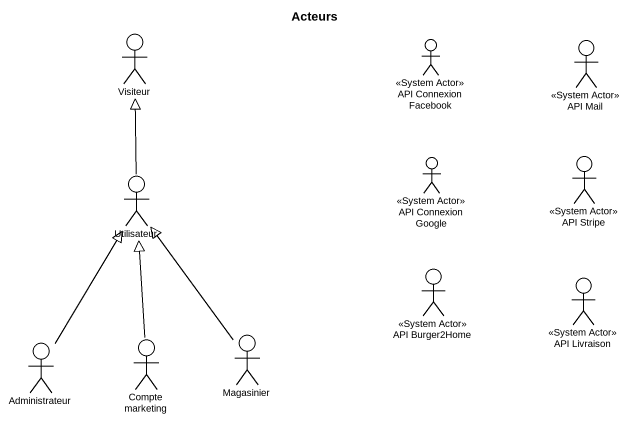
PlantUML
@startuml
title Acteurs
actor Visiteur
actor "API Connexion Facebook" as API_Connexion_Facebook <<System Actor>>
actor "API Mail" as API_Mail <<System Actor>>
actor Utilisateur
actor "API Connexion Google" as API_Connexion_Google <<System Actor>>
actor "API Stripe" as API_Stripe <<System Actor>>
actor "API Burger2Home" as API_Burger2Home <<System Actor>>
actor "API Livraison" as API_Livraison <<System Actor>>
actor "Compte marketing" as Compte_marketing
actor Magasinier
actor Administrateur
Utilisateur -up-|> Visiteur
Compte_marketing -up-|> Utilisateur
Magasinier -up-|> Utilisateur
Administrateur -up-|> Utilisateur
@enduml
